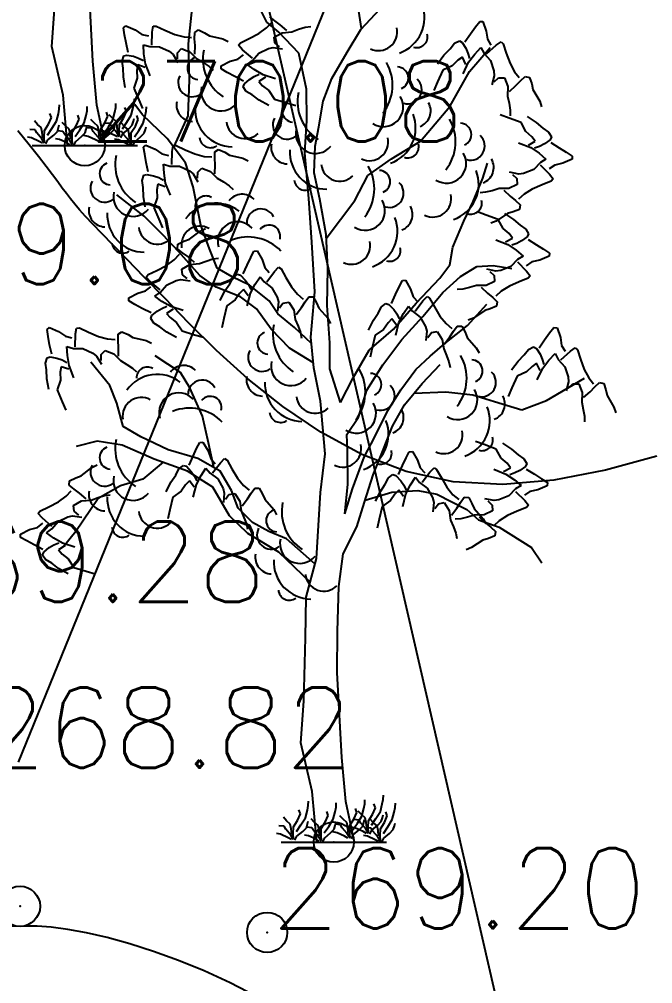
# Model space of a CAD drawing. Header units: millimetres. Extents: x 524954 to 526204, y 9523489 to 9524010.
# Drawn here: x 525205.85 to 525213.73, y 9523680.52 to 9523692.52 of the extents above; entities that cross this region are included whole.
import ezdxf
from ezdxf.enums import TextEntityAlignment as Align

# ---------------------------------------------------------------- set-up
doc = ezdxf.new("R2010")
doc.units = ezdxf.units.MM
doc.header["$PDMODE"] = 32
doc.header["$PDSIZE"] = 0.5
doc.linetypes.add('ACAD_ISO12W100', pattern=[21, 12, -3, 0, -3, 0, -3])
for name, color, linetype in [('Arbre', 34, 'ACAD_ISO12W100'), ('Cloture', 7, 'Continuous'), ('CN_01_00', 3, 'Continuous'), ('CN_10_00', 1, 'Continuous'), ('Route - Route de la corniche de Brazzaville - Textes - Arcs', 1, 'Continuous'), ('TopoAlt', 3, 'Continuous'), ('TOPOJIS', 7, 'Continuous')]:
    doc.layers.add(name, color=color, linetype=linetype)
doc.styles.add('Simplex 1.0', font='Simplex.shx', dxfattribs={"width": 0.99, "height": 1})
doc.linetypes.add('LIMITE1', pattern='A,6.35,-2.54,[133,ltypeshp.shx,S=2.54,R=0,X=-2.54,Y=0],-2.54,25.4', length=36.83)

# ---------------------------------------------------------------- blocks, each defined once
blk = doc.blocks.new('TCPOINT M')
at = {"color": 0}
blk.add_point((0, 0), dxfattribs=at)
at = {"layer": 'TopoAlt', "style": 'Simplex 1.0', "width": 0.99}
blk.add_attdef('ALT', (0.15, 0.15), '', height=1, dxfattribs=at)
blk = doc.blocks.new('v088')
at = {"linetype": 'Continuous'}
for p, q in [((0.345, 10.122), (0.269, 10.614)), ((-1.806, 9.931), (-1.749, 10.491)), ((-0.835, 10.2), (-0.991, 10.52)), ((0.336, 10.112), (0.634, 10.429)), ((-0.683, 10.078), (-0.835, 10.2)), ((0.168, 9.829), (0.336, 10.112)), ((-0.435, 9.816), (-0.683, 10.078)), ((-1.797, 9.483), (-1.806, 9.931)), ((1.69, 9.587), (1.945, 9.885)), ((-0.339, 9.37), (-0.435, 9.816)), ((-0.025, 9.501), (0.168, 9.829)), ((-1.812, 9.035), (-1.797, 9.483)), ((-0.131, 9.219), (-0.025, 9.501)), ((1.444, 9.153), (1.69, 9.587)), ((-0.337, 8.979), (-0.339, 9.37)), ((-2.378, 9.048), (-2.474, 9.177)), ((-0.186, 8.901), (-0.131, 9.219)), ((1.08, 8.722), (1.444, 9.153)), ((-2.074, 8.756), (-2.378, 9.048)), ((-1.992, 8.647), (-1.812, 9.035)), ((-0.36, 8.574), (-0.337, 8.979)), ((-0.231, 8.658), (-0.186, 8.901)), ((-1.843, 8.45), (-2.074, 8.756)), ((-0.243, 8.328), (-0.231, 8.658)), ((0.718, 8.503), (1.08, 8.722)), ((-0.311, 8.009), (-0.36, 8.574)), ((-1.75, 8.153), (-1.843, 8.45)), ((0.424, 8.292), (0.718, 8.503)), ((1.855, 8.26), (1.913, 8.447)), ((-0.174, 8), (-0.243, 8.328)), ((0.262, 7.984), (0.424, 8.292)), ((1.736, 7.971), (1.855, 8.26)), ((-2.358, 7.786), (-2.7, 8.052)), ((-1.653, 7.676), (-1.75, 8.153)), ((-0.274, 7.463), (-0.311, 8.009)), ((-0.096, 7.56), (-0.174, 8)), ((-0.093, 7.509), (0.262, 7.984)), ((1.617, 7.726), (1.736, 7.971)), ((-2.129, 7.554), (-2.358, 7.786)), ((1.481, 7.4), (1.617, 7.726)), ((-1.547, 7.38), (-1.653, 7.676)), ((-1.932, 7.347), (-2.129, 7.554)), ((-0.237, 6.848), (-0.274, 7.463)), ((-0.075, 7.131), (-0.096, 7.56)), ((-1.665, 7.048), (-1.932, 7.347)), ((-1.449, 7.14), (-1.547, 7.38)), ((1.442, 7.181), (1.481, 7.4)), ((-1.266, 7.031), (-1.449, 7.14)), ((-0.084, 6.677), (-0.075, 7.131)), ((1.321, 7.017), (1.442, 7.181)), ((1.575, 7.035), (1.778, 7.163)), ((1.778, 7.163), (1.983, 7.174)), ((1.983, 7.174), (2.214, 7.135)), ((-1.463, 6.903), (-1.665, 7.048)), ((-1.047, 6.93), (-1.266, 7.031)), ((1.023, 6.706), (1.321, 7.017)), ((1.356, 6.837), (1.575, 7.035)), ((-1.162, 6.785), (-1.463, 6.903)), ((-0.806, 6.736), (-1.047, 6.93)), ((-0.287, 6.281), (-0.237, 6.848)), ((-0.96, 6.634), (-1.162, 6.785)), ((-0.697, 6.571), (-0.806, 6.736)), ((1.107, 6.54), (1.356, 6.837)), ((-0.78, 6.382), (-0.96, 6.634)), ((-0.049, 6.211), (-0.084, 6.677)), ((0.743, 6.383), (1.023, 6.706)), ((1.663, 6.427), (1.906, 6.693)), ((-0.488, 6.401), (-0.697, 6.571)), ((0.846, 6.255), (1.107, 6.54)), ((-0.551, 6.145), (-0.78, 6.382)), ((-0.279, 6.204), (-0.488, 6.401)), ((0.438, 6.122), (0.743, 6.383)), ((1.381, 6.204), (1.663, 6.427)), ((-0.248, 5.902), (-0.287, 6.281)), ((0.61, 5.939), (0.846, 6.255)), ((-0.254, 5.961), (-0.551, 6.145)), ((-0.049, 5.888), (-0.049, 6.211)), ((0.24, 5.776), (0.438, 6.122)), ((1.198, 6.044), (1.381, 6.204)), ((-1.907, 5.843), (-2.222, 6.048)), ((1.021, 5.879), (1.198, 6.044)), ((-2.787, 5.681), (-3.023, 5.969)), ((-0.165, 5.487), (-0.248, 5.902)), ((0.085, 5.468), (-0.049, 5.888)), ((0.411, 5.624), (0.61, 5.939)), ((1.1, 5.706), (1.325, 5.941)), ((-1.791, 5.652), (-1.907, 5.843)), ((0.085, 5.468), (0.24, 5.776)), ((0.834, 5.626), (1.021, 5.879)), ((2.646, 5.496), (3.119, 5.774)), ((-2.701, 5.459), (-2.787, 5.681)), ((-1.635, 5.301), (-1.791, 5.652)), ((0.881, 5.441), (1.1, 5.706)), ((0.306, 5.286), (0.411, 5.624)), ((0.671, 5.368), (0.834, 5.626)), ((1.001, 5.586), (1.394, 5.601)), ((1.394, 5.601), (1.731, 5.564)), ((1.731, 5.564), (2, 5.483)), ((-2.621, 5.169), (-2.701, 5.459)), ((-0.107, 4.829), (-0.165, 5.487)), ((0.731, 5.176), (0.881, 5.441)), ((2, 5.483), (2.338, 5.378)), ((2.338, 5.378), (2.646, 5.496)), ((-1.559, 4.967), (-1.635, 5.301)), ((0.161, 5.071), (0.306, 5.286)), ((0.51, 5.041), (0.671, 5.368)), ((-2.4, 5.043), (-2.621, 5.169)), ((0.619, 4.888), (0.731, 5.176)), ((-2.061, 4.882), (-2.4, 5.043)), ((0.172, 4.872), (0.161, 5.071)), ((0.379, 4.79), (0.51, 5.041)), ((-2.946, 4.988), (-3.206, 4.92)), ((-2.634, 4.938), (-2.946, 4.988)), ((-2.233, 4.766), (-2.634, 4.938)), ((-1.492, 4.659), (-1.559, 4.967)), ((-1.692, 4.771), (-2.061, 4.882)), ((-0.166, 4.349), (-0.107, 4.829)), ((0.174, 4.45), (0.172, 4.872)), ((0.489, 4.568), (0.619, 4.888)), ((-2.123, 4.725), (-2.377, 4.514)), ((-1.819, 4.613), (-2.233, 4.766)), ((-1.415, 4.615), (-1.692, 4.771)), ((0.231, 4.395), (0.379, 4.79)), ((-1.504, 4.415), (-1.819, 4.613)), ((-1.273, 4.376), (-1.415, 4.615)), ((0.384, 4.23), (0.489, 4.568)), ((-2.377, 4.514), (-2.655, 4.434)), ((0.138, 4.082), (0.174, 4.45)), ((-2.655, 4.434), (-2.931, 4.273)), ((-1.298, 4.058), (-1.504, 4.415)), ((-1.188, 4.154), (-1.273, 4.376)), ((-0.217, 3.527), (-0.166, 4.349)), ((0.138, 4.082), (0.231, 4.395)), ((0.391, 4.253), (0.724, 4.355)), ((0.724, 4.355), (1.047, 4.375)), ((1.047, 4.375), (1.284, 4.33)), ((1.284, 4.33), (1.655, 4.138)), ((-2.931, 4.273), (-3.209, 3.863)), ((0.285, 3.923), (0.384, 4.23)), ((-1.01, 3.977), (-1.188, 4.154)), ((1.655, 4.138), (1.8, 4.011)), ((-1.069, 3.839), (-1.298, 4.058)), ((-0.808, 3.863), (-1.01, 3.977)), ((1.8, 4.011), (2.057, 3.917)), ((-3.209, 3.863), (-3.367, 3.667)), ((-0.589, 3.774), (-0.808, 3.863)), ((0.118, 3.584), (0.285, 3.923)), ((2.057, 3.917), (2.461, 3.664)), ((-0.685, 3.605), (-1.069, 3.839)), ((-0.234, 3.461), (-0.589, 3.774)), ((-0.294, 3.234), (-0.685, 3.605)), ((2.461, 3.664), (2.589, 3.474)), ((-0.344, 3.046), (-0.217, 3.527)), ((0.064, 3.179), (0.118, 3.584)), ((0.045, 2.625), (0.064, 3.179)), ((-0.352, 2.542), (-0.344, 3.046)), ((-0.373, 1.752), (-0.352, 2.542)), ((0.043, 2.109), (0.045, 2.625)), ((0.102, 1.053), (0.043, 2.109)), ((-0.412, 1.235), (-0.373, 1.752)), ((-0.268, 0.628), (-0.412, 1.235)), ((0.151, 0.506), (0.102, 1.053)), ((-0.213, 0), (-0.268, 0.628)), ((0.256, 0), (0.151, 0.506)), ((-0.654, 0), (0.654, 0))]:
    blk.add_line(p, q, dxfattribs=at)
at = {"color": 3, "linetype": 'Continuous'}
for p, q in [((-0.735, 10.218), (-0.796, 10.268)), ((-0.666, 10.169), (-0.735, 10.218)), ((1.762, 10.142), (1.816, 10.212)), ((1.816, 10.212), (1.854, 10.208)), ((1.854, 10.208), (1.896, 10.089)), ((-2.616, 10.132), (-2.587, 10.158)), ((-2.603, 10.046), (-2.616, 10.132)), ((-2.587, 10.158), (-2.471, 10.107)), ((-2.471, 10.107), (-2.388, 10.049)), ((-2.261, 10.077), (-2.249, 10.151)), ((-2.249, 10.151), (-2.211, 10.152)), ((-2.211, 10.152), (-2.101, 10.101)), ((-2.101, 10.101), (-1.977, 10.047)), ((-1.73, 10.074), (-1.685, 10.105)), ((-1.685, 10.105), (-1.608, 10.069)), ((-0.931, 10.06), (-0.836, 10.131)), ((-0.836, 10.131), (-0.771, 10.198)), ((-0.583, 10.098), (-0.666, 10.169)), ((-0.642, 10.071), (-0.523, 10.083)), ((-0.523, 10.083), (-0.438, 10.113)), ((-0.438, 10.113), (-0.356, 10.14)), ((-0.356, 10.14), (-0.287, 10.149)), ((1.7, 10.058), (1.762, 10.142)), ((1.896, 10.089), (1.912, 9.989)), ((-2.583, 9.943), (-2.603, 10.046)), ((-2.388, 10.049), (-2.306, 10.03)), ((-2.264, 9.917), (-2.261, 10.077)), ((-1.977, 10.047), (-1.862, 10.018)), ((-1.862, 10.018), (-1.769, 10.01)), ((-1.731, 9.995), (-1.73, 10.074)), ((-1.725, 9.911), (-1.731, 9.995)), ((-1.608, 10.069), (-1.547, 10.033)), ((-1.547, 10.033), (-1.382, 9.994)), ((-1.382, 9.994), (-1.316, 9.963)), ((-1.161, 9.945), (-1.051, 9.998)), ((-1.051, 9.998), (-0.931, 10.06)), ((-0.743, 10.015), (-0.642, 10.071)), ((-0.734, 9.943), (-0.743, 10.015)), ((1.5, 9.939), (1.562, 9.969)), ((1.562, 9.969), (1.596, 9.95)), ((1.631, 9.958), (1.7, 10.058)), ((1.912, 9.989), (1.954, 9.915)), ((-2.558, 9.824), (-2.583, 9.943)), ((-2.368, 9.919), (-2.288, 9.897)), ((-2.362, 9.808), (-2.368, 9.919)), ((-2.288, 9.897), (-2.168, 9.895)), ((-2.168, 9.895), (-2.047, 9.839)), ((-1.943, 9.82), (-1.893, 9.873)), ((-1.893, 9.873), (-1.786, 9.83)), ((-1.728, 9.802), (-1.725, 9.911)), ((-1.184, 9.915), (-1.161, 9.945)), ((-1.134, 9.859), (-1.184, 9.915)), ((-1.012, 9.755), (-1.134, 9.859)), ((-0.934, 9.816), (-0.814, 9.874)), ((-0.814, 9.874), (-0.753, 9.886)), ((-0.753, 9.886), (-0.639, 9.87)), ((-0.677, 9.896), (-0.734, 9.943)), ((1.369, 9.792), (1.446, 9.869)), ((1.446, 9.869), (1.5, 9.939)), ((1.596, 9.95), (1.643, 9.877)), ((1.643, 9.877), (1.669, 9.815)), ((1.754, 9.804), (1.831, 9.885)), ((1.831, 9.885), (1.869, 9.812)), ((1.9, 9.808), (2.019, 9.915)), ((2.019, 9.915), (2.081, 9.958)), ((2.081, 9.958), (2.108, 9.931)), ((2.108, 9.931), (2.146, 9.815)), ((-2.634, 9.715), (-2.614, 9.781)), ((-2.614, 9.781), (-2.576, 9.793)), ((-2.576, 9.793), (-2.492, 9.777)), ((-2.492, 9.777), (-2.428, 9.754)), ((-2.428, 9.754), (-2.368, 9.723)), ((-2.342, 9.683), (-2.362, 9.808)), ((-2.047, 9.839), (-2, 9.799)), ((-2, 9.799), (-1.94, 9.7)), ((-1.944, 9.746), (-1.943, 9.82)), ((-1.786, 9.83), (-1.702, 9.745)), ((-1.702, 9.745), (-1.624, 9.699)), ((-1.289, 9.715), (-1.192, 9.743)), ((-1.192, 9.743), (-1.125, 9.794)), ((-1.079, 9.676), (-1.011, 9.724)), ((-1.011, 9.724), (-0.934, 9.816)), ((1.289, 9.685), (1.369, 9.792)), ((1.542, 9.727), (1.473, 9.658)), ((1.6, 9.765), (1.542, 9.727)), ((1.643, 9.677), (1.6, 9.765)), ((1.669, 9.815), (1.689, 9.75)), ((1.677, 9.704), (1.754, 9.804)), ((1.869, 9.812), (1.95, 9.723)), ((1.95, 9.723), (1.993, 9.596)), ((2.146, 9.815), (2.193, 9.689)), ((-2.621, 9.629), (-2.634, 9.715)), ((-2.617, 9.52), (-2.621, 9.629)), ((-2.439, 9.669), (-2.451, 9.601)), ((-2.451, 9.601), (-2.448, 9.503)), ((-2.346, 9.639), (-2.439, 9.669)), ((-2.283, 9.532), (-2.342, 9.683)), ((-1.624, 9.699), (-1.552, 9.652)), ((-1.552, 9.652), (-1.502, 9.604)), ((-1.402, 9.657), (-1.289, 9.715)), ((-1.401, 9.619), (-1.402, 9.657)), ((-1.325, 9.574), (-1.401, 9.619)), ((-0.989, 9.611), (-1.079, 9.676)), ((-0.88, 9.547), (-0.989, 9.611)), ((1.358, 9.604), (1.292, 9.458)), ((1.473, 9.658), (1.358, 9.604)), ((1.608, 9.558), (1.677, 9.704)), ((2.193, 9.689), (2.25, 9.585)), ((-2.595, 9.387), (-2.617, 9.52)), ((-2.448, 9.503), (-2.488, 9.382)), ((-1.233, 9.524), (-1.325, 9.574)), ((-1.125, 9.469), (-1.233, 9.524)), ((-1.113, 9.435), (-1.047, 9.49)), ((-1.047, 9.49), (-0.989, 9.525)), ((-0.989, 9.525), (-0.927, 9.553)), ((-0.848, 9.516), (-0.931, 9.463)), ((-0.726, 9.498), (-0.88, 9.547)), ((1.996, 9.535), (1.966, 9.423)), ((1.993, 9.596), (1.996, 9.535)), ((1.996, 9.458), (2.05, 9.508)), ((2.05, 9.508), (2.123, 9.508)), ((2.123, 9.508), (2.166, 9.4)), ((2.25, 9.585), (2.308, 9.512)), ((2.323, 9.473), (2.381, 9.527)), ((2.381, 9.527), (2.435, 9.515)), ((2.435, 9.515), (2.462, 9.435)), ((-2.488, 9.382), (-2.427, 9.234)), ((-1.128, 9.398), (-1.113, 9.435)), ((-1.089, 9.341), (-1.128, 9.398)), ((-0.931, 9.463), (-0.885, 9.411)), ((-0.885, 9.411), (-0.807, 9.351)), ((1.292, 9.458), (1.246, 9.35)), ((2.166, 9.4), (2.162, 9.281)), ((2.185, 9.338), (2.266, 9.412)), ((2.266, 9.412), (2.323, 9.473)), ((2.462, 9.435), (2.477, 9.365)), ((2.477, 9.365), (2.562, 9.219)), ((-1.014, 9.297), (-1.089, 9.341)), ((-0.927, 9.231), (-1.014, 9.297)), ((-0.807, 9.351), (-0.739, 9.244)), ((-0.739, 9.244), (-0.586, 9.198)), ((2.162, 9.281), (2.181, 9.192)), ((-2.427, 9.234), (-2.38, 9.127)), ((-0.81, 9.165), (-0.927, 9.231)), ((-0.586, 9.198), (-0.473, 9.166)), ((2.181, 9.192), (2.196, 9.108)), ((2.562, 9.219), (2.585, 9.15)), ((2.18, 9.009), (2.07, 9.048)), ((2.33, 8.953), (2.18, 9.009)), ((2.196, 9.108), (2.196, 9.038)), ((2.406, 9.027), (2.519, 8.953)), ((2.391, 8.841), (2.33, 8.953)), ((2.519, 8.953), (2.601, 8.881)), ((2.601, 8.881), (2.673, 8.832)), ((2.465, 8.776), (2.391, 8.841)), ((2.507, 8.721), (2.465, 8.776)), ((2.673, 8.832), (2.708, 8.773)), ((2.708, 8.773), (2.691, 8.737)), ((-2.366, 8.647), (-2.337, 8.672)), ((-2.353, 8.56), (-2.366, 8.647)), ((-2.337, 8.672), (-2.221, 8.621)), ((-2.011, 8.592), (-1.999, 8.665)), ((-1.999, 8.665), (-1.961, 8.666)), ((-1.961, 8.666), (-1.851, 8.615)), ((2.3, 8.701), (2.45, 8.641)), ((2.421, 8.673), (2.507, 8.721)), ((2.45, 8.641), (2.555, 8.57)), ((2.561, 8.655), (2.497, 8.632)), ((2.621, 8.686), (2.561, 8.655)), ((2.691, 8.737), (2.621, 8.686)), ((2.701, 8.703), (2.805, 8.64)), ((-2.333, 8.457), (-2.353, 8.56)), ((-2.221, 8.621), (-2.138, 8.563)), ((-2.138, 8.563), (-2.056, 8.544)), ((-2.014, 8.431), (-2.011, 8.592)), ((-1.851, 8.615), (-1.727, 8.562)), ((-1.727, 8.562), (-1.612, 8.532)), ((-1.612, 8.532), (-1.519, 8.524)), ((-1.481, 8.509), (-1.48, 8.588)), ((-1.48, 8.588), (-1.435, 8.619)), ((-1.435, 8.619), (-1.357, 8.583)), ((-1.357, 8.583), (-1.297, 8.547)), ((-1.297, 8.547), (-1.132, 8.508)), ((2.555, 8.57), (2.64, 8.498)), ((2.805, 8.64), (2.893, 8.584)), ((2.893, 8.584), (2.966, 8.534)), ((2.966, 8.534), (2.964, 8.496)), ((-2.308, 8.338), (-2.333, 8.457)), ((-2.118, 8.433), (-2.038, 8.411)), ((-2.112, 8.322), (-2.118, 8.433)), ((-2.038, 8.411), (-1.918, 8.409)), ((-1.918, 8.409), (-1.797, 8.353)), ((-1.475, 8.425), (-1.481, 8.509)), ((-1.478, 8.316), (-1.475, 8.425)), ((-1.132, 8.508), (-1.066, 8.477)), ((2.57, 8.455), (2.487, 8.369)), ((2.568, 8.425), (2.683, 8.312)), ((2.64, 8.498), (2.57, 8.455)), ((2.749, 8.424), (2.679, 8.378)), ((2.848, 8.446), (2.749, 8.424)), ((2.964, 8.496), (2.848, 8.446)), ((-2.384, 8.23), (-2.364, 8.296)), ((-2.364, 8.296), (-2.326, 8.308)), ((-2.326, 8.308), (-2.242, 8.291)), ((-2.242, 8.291), (-2.178, 8.268)), ((-2.092, 8.197), (-2.112, 8.322)), ((-1.797, 8.353), (-1.75, 8.313)), ((-1.75, 8.313), (-1.69, 8.215)), ((-1.694, 8.261), (-1.693, 8.334)), ((-1.693, 8.334), (-1.643, 8.387)), ((-1.643, 8.387), (-1.536, 8.344)), ((-1.536, 8.344), (-1.452, 8.259)), ((2.301, 8.311), (2.188, 8.335)), ((2.225, 8.306), (2.278, 8.256)), ((2.362, 8.319), (2.301, 8.311)), ((2.487, 8.369), (2.362, 8.319)), ((2.683, 8.312), (2.729, 8.254)), ((-2.371, 8.143), (-2.384, 8.23)), ((-2.189, 8.184), (-2.201, 8.115)), ((-2.096, 8.154), (-2.189, 8.184)), ((-2.178, 8.268), (-2.118, 8.237)), ((-2.033, 8.047), (-2.092, 8.197)), ((-1.452, 8.259), (-1.374, 8.213)), ((-1.374, 8.213), (-1.302, 8.166)), ((-1.302, 8.166), (-1.252, 8.118)), ((2.282, 8.183), (2.178, 8.134)), ((2.278, 8.256), (2.282, 8.183)), ((2.591, 8.179), (2.467, 8.125)), ((2.704, 8.225), (2.591, 8.179)), ((2.729, 8.254), (2.704, 8.225)), ((-2.367, 8.034), (-2.371, 8.143)), ((-2.201, 8.115), (-2.198, 8.017)), ((1.888, 8.085), (1.819, 8.08)), ((1.971, 8.105), (1.888, 8.085)), ((2.058, 8.13), (1.971, 8.105)), ((2.178, 8.134), (2.058, 8.13)), ((2.117, 8.111), (2.195, 8.035)), ((2.367, 8.061), (2.298, 7.999)), ((2.467, 8.125), (2.367, 8.061)), ((-2.345, 7.902), (-2.367, 8.034)), ((-2.198, 8.017), (-2.238, 7.897)), ((2.195, 8.035), (2.261, 7.981)), ((2.261, 7.981), (2.318, 7.927)), ((2.318, 7.927), (2.31, 7.872)), ((-2.238, 7.897), (-2.177, 7.749)), ((1.896, 7.802), (1.786, 7.841)), ((2.046, 7.746), (1.896, 7.802)), ((2.163, 7.821), (2.022, 7.727)), ((2.123, 7.82), (2.235, 7.746)), ((2.231, 7.841), (2.163, 7.821)), ((2.31, 7.872), (2.231, 7.841)), ((-2.177, 7.749), (-2.13, 7.641)), ((2.022, 7.727), (1.955, 7.7)), ((2.107, 7.634), (2.046, 7.746)), ((2.235, 7.746), (2.317, 7.675)), ((-1.797, 7.5), (-1.663, 7.603)), ((-1.663, 7.603), (-1.598, 7.634)), ((2.181, 7.57), (2.107, 7.634)), ((2.223, 7.514), (2.181, 7.57)), ((2.317, 7.675), (2.389, 7.625)), ((2.389, 7.625), (2.424, 7.566)), ((2.424, 7.566), (2.407, 7.53)), ((-1.94, 7.438), (-1.864, 7.475)), ((-1.864, 7.475), (-1.797, 7.5)), ((2.016, 7.494), (2.166, 7.434)), ((2.137, 7.467), (2.223, 7.514)), ((2.277, 7.448), (2.213, 7.425)), ((2.337, 7.479), (2.277, 7.448)), ((2.407, 7.53), (2.337, 7.479)), ((2.417, 7.496), (2.521, 7.433)), ((-1.945, 7.383), (-1.94, 7.438)), ((-1.884, 7.333), (-1.945, 7.383)), ((-1.815, 7.284), (-1.884, 7.333)), ((-1.034, 7.275), (-0.994, 7.353)), ((-0.994, 7.353), (-0.955, 7.356)), ((-0.955, 7.356), (-0.891, 7.247)), ((2.166, 7.434), (2.271, 7.363)), ((2.271, 7.363), (2.357, 7.292)), ((2.521, 7.433), (2.609, 7.377)), ((2.609, 7.377), (2.682, 7.328)), ((2.682, 7.328), (2.68, 7.289)), ((-2.081, 7.175), (-1.985, 7.246)), ((-1.985, 7.246), (-1.92, 7.313)), ((-1.732, 7.213), (-1.815, 7.284)), ((-1.672, 7.198), (-1.587, 7.228)), ((-1.587, 7.228), (-1.505, 7.255)), ((-1.505, 7.255), (-1.436, 7.264)), ((-1.078, 7.18), (-1.034, 7.275)), ((-0.891, 7.247), (-0.858, 7.151)), ((2.286, 7.249), (2.203, 7.162)), ((2.284, 7.218), (2.399, 7.105)), ((2.357, 7.292), (2.286, 7.249)), ((2.465, 7.218), (2.395, 7.171)), ((2.564, 7.239), (2.465, 7.218)), ((2.68, 7.289), (2.564, 7.239)), ((-2.31, 7.06), (-2.2, 7.113)), ((-2.2, 7.113), (-2.081, 7.175)), ((-1.892, 7.13), (-1.791, 7.186)), ((-1.883, 7.058), (-1.892, 7.13)), ((-1.791, 7.186), (-1.672, 7.198)), ((-1.128, 7.069), (-1.078, 7.18)), ((-0.858, 7.151), (-0.802, 7.088)), ((-0.835, 6.972), (-0.738, 7.1)), ((-0.738, 7.1), (-0.686, 7.153)), ((-0.686, 7.153), (-0.654, 7.131)), ((-0.654, 7.131), (-0.595, 7.025)), ((2.018, 7.104), (1.904, 7.128)), ((1.941, 7.1), (1.994, 7.049)), ((2.079, 7.112), (2.018, 7.104)), ((2.203, 7.162), (2.079, 7.112)), ((2.399, 7.105), (2.445, 7.047)), ((-2.333, 7.03), (-2.31, 7.06)), ((-2.283, 6.974), (-2.333, 7.03)), ((-2.161, 6.87), (-2.283, 6.974)), ((-2.083, 6.931), (-1.963, 6.989)), ((-1.963, 6.989), (-1.902, 7.001)), ((-1.902, 7.001), (-1.788, 6.985)), ((-1.826, 7.011), (-1.883, 7.058)), ((-1.293, 6.947), (-1.253, 7.025)), ((-1.253, 7.025), (-1.198, 7.067)), ((-1.198, 7.067), (-1.16, 7.055)), ((-1.16, 7.055), (-1.101, 6.992)), ((-1.101, 6.992), (-1.063, 6.936)), ((-0.978, 6.941), (-0.918, 7.034)), ((-0.918, 7.034), (-0.866, 6.97)), ((-0.866, 6.97), (-0.77, 6.898)), ((-0.595, 7.025), (-0.526, 6.909)), ((0.813, 6.909), (0.853, 6.987)), ((0.853, 6.987), (0.891, 6.991)), ((0.891, 6.991), (0.955, 6.881)), ((1.999, 6.976), (1.894, 6.927)), ((1.994, 7.049), (1.999, 6.976)), ((2.307, 6.972), (2.184, 6.918)), ((2.42, 7.018), (2.307, 6.972)), ((2.445, 7.047), (2.42, 7.018)), ((-2.439, 6.83), (-2.342, 6.858)), ((-2.342, 6.858), (-2.275, 6.909)), ((-2.161, 6.839), (-2.083, 6.931)), ((-1.413, 6.737), (-1.354, 6.857)), ((-1.354, 6.857), (-1.293, 6.947)), ((-1.122, 6.874), (-1.172, 6.826)), ((-1.064, 6.795), (-1.122, 6.874)), ((-1.063, 6.936), (-1.032, 6.875)), ((-1.035, 6.828), (-0.978, 6.941)), ((-0.77, 6.898), (-0.705, 6.781)), ((-0.526, 6.909), (-0.45, 6.818)), ((0.768, 6.815), (0.813, 6.909)), ((0.955, 6.881), (0.989, 6.786)), ((1.604, 6.878), (1.535, 6.874)), ((1.688, 6.899), (1.604, 6.878)), ((1.775, 6.923), (1.688, 6.899)), ((1.894, 6.927), (1.775, 6.923)), ((1.834, 6.904), (1.912, 6.828)), ((2.084, 6.854), (2.014, 6.792)), ((2.184, 6.918), (2.084, 6.854)), ((-2.551, 6.772), (-2.439, 6.83)), ((-2.55, 6.734), (-2.551, 6.772)), ((-2.475, 6.689), (-2.55, 6.734)), ((-2.228, 6.791), (-2.161, 6.839)), ((-2.138, 6.726), (-2.228, 6.791)), ((-2.029, 6.662), (-2.138, 6.726)), ((-1.227, 6.745), (-1.33, 6.67)), ((-1.172, 6.826), (-1.227, 6.745)), ((-1.076, 6.671), (-1.035, 6.828)), ((-0.705, 6.781), (-0.69, 6.721)), ((-0.69, 6.721), (-0.699, 6.606)), ((-0.45, 6.818), (-0.379, 6.757)), ((-0.402, 6.651), (-0.357, 6.722)), ((-0.357, 6.722), (-0.31, 6.785)), ((-0.31, 6.785), (-0.255, 6.784)), ((-0.255, 6.784), (-0.214, 6.71)), ((0.719, 6.703), (0.768, 6.815)), ((0.989, 6.786), (1.044, 6.722)), ((1.011, 6.606), (1.108, 6.734)), ((1.108, 6.734), (1.161, 6.787)), ((1.161, 6.787), (1.192, 6.766)), ((1.192, 6.766), (1.252, 6.66)), ((1.912, 6.828), (1.977, 6.774)), ((1.977, 6.774), (2.034, 6.72)), ((-2.383, 6.639), (-2.475, 6.689)), ((-2.274, 6.584), (-2.383, 6.639)), ((-2.262, 6.55), (-2.196, 6.606)), ((-2.196, 6.606), (-2.138, 6.64)), ((-2.138, 6.64), (-2.076, 6.668)), ((-1.998, 6.632), (-2.08, 6.578)), ((-1.875, 6.613), (-2.029, 6.662)), ((-1.33, 6.67), (-1.367, 6.514)), ((-0.675, 6.646), (-0.632, 6.705)), ((-0.632, 6.705), (-0.56, 6.719)), ((-0.56, 6.719), (-0.498, 6.621)), ((-0.498, 6.621), (-0.48, 6.503)), ((-0.468, 6.564), (-0.402, 6.651)), ((-0.214, 6.71), (-0.186, 6.645)), ((-0.186, 6.645), (-0.075, 6.517)), ((0.554, 6.582), (0.594, 6.66)), ((0.594, 6.66), (0.649, 6.702)), ((0.649, 6.702), (0.686, 6.689)), ((0.686, 6.689), (0.745, 6.626)), ((0.745, 6.626), (0.783, 6.571)), ((0.868, 6.575), (0.929, 6.669)), ((0.929, 6.669), (0.98, 6.604)), ((0.98, 6.604), (1.076, 6.532)), ((1.252, 6.66), (1.321, 6.544)), ((1.879, 6.614), (1.738, 6.52)), ((1.947, 6.634), (1.879, 6.614)), ((2.026, 6.666), (1.947, 6.634)), ((2.034, 6.72), (2.026, 6.666)), ((-2.277, 6.513), (-2.262, 6.55)), ((-2.238, 6.456), (-2.277, 6.513)), ((-2.08, 6.578), (-2.034, 6.526)), ((-2.034, 6.526), (-1.957, 6.466)), ((-1.367, 6.514), (-1.392, 6.4)), ((-0.48, 6.503), (-0.444, 6.419)), ((-0.075, 6.517), (-0.04, 6.453)), ((0.433, 6.371), (0.493, 6.492)), ((0.493, 6.492), (0.554, 6.582)), ((0.724, 6.509), (0.675, 6.46)), ((0.782, 6.43), (0.724, 6.509)), ((0.783, 6.571), (0.814, 6.51)), ((0.811, 6.463), (0.868, 6.575)), ((1.076, 6.532), (1.141, 6.416)), ((1.321, 6.544), (1.397, 6.452)), ((1.738, 6.52), (1.671, 6.493)), ((-3.568, 6.377), (-3.539, 6.402)), ((-3.555, 6.29), (-3.568, 6.377)), ((-3.539, 6.402), (-3.423, 6.351)), ((-3.213, 6.322), (-3.201, 6.396)), ((-3.201, 6.396), (-3.163, 6.397)), ((-3.163, 6.397), (-3.053, 6.346)), ((-2.163, 6.412), (-2.238, 6.456)), ((-2.076, 6.346), (-2.163, 6.412)), ((-1.957, 6.466), (-1.888, 6.359)), ((-0.444, 6.419), (-0.414, 6.339)), ((0.62, 6.379), (0.516, 6.305)), ((0.675, 6.46), (0.62, 6.379)), ((0.771, 6.306), (0.811, 6.463)), ((1.141, 6.416), (1.157, 6.356)), ((1.397, 6.452), (1.467, 6.391)), ((1.489, 6.356), (1.536, 6.42)), ((1.536, 6.42), (1.591, 6.419)), ((1.591, 6.419), (1.633, 6.344)), ((2.685, 6.334), (2.739, 6.404)), ((2.739, 6.404), (2.777, 6.4)), ((2.777, 6.4), (2.82, 6.28)), ((-3.535, 6.188), (-3.555, 6.29)), ((-3.423, 6.351), (-3.34, 6.294)), ((-3.34, 6.294), (-3.258, 6.275)), ((-3.216, 6.161), (-3.213, 6.322)), ((-3.053, 6.346), (-2.929, 6.292)), ((-2.929, 6.292), (-2.814, 6.263)), ((-2.814, 6.263), (-2.721, 6.255)), ((-2.683, 6.24), (-2.682, 6.318)), ((-2.682, 6.318), (-2.637, 6.35)), ((-2.637, 6.35), (-2.56, 6.314)), ((-2.56, 6.314), (-2.499, 6.278)), ((-2.499, 6.278), (-2.334, 6.239)), ((-1.959, 6.28), (-2.076, 6.346)), ((-1.888, 6.359), (-1.735, 6.313)), ((-1.735, 6.313), (-1.622, 6.281)), ((-0.414, 6.339), (-0.401, 6.271)), ((0.516, 6.305), (0.479, 6.149)), ((1.157, 6.356), (1.147, 6.241)), ((1.171, 6.28), (1.215, 6.339)), ((1.215, 6.339), (1.286, 6.353)), ((1.286, 6.353), (1.348, 6.255)), ((1.348, 6.255), (1.367, 6.137)), ((1.378, 6.198), (1.444, 6.285)), ((1.444, 6.285), (1.489, 6.356)), ((1.633, 6.344), (1.661, 6.279)), ((1.661, 6.279), (1.771, 6.151)), ((2.554, 6.15), (2.623, 6.25)), ((2.623, 6.25), (2.685, 6.334)), ((2.82, 6.28), (2.835, 6.18)), ((-3.51, 6.069), (-3.535, 6.188)), ((-3.32, 6.164), (-3.24, 6.142)), ((-3.314, 6.053), (-3.32, 6.164)), ((-3.24, 6.142), (-3.121, 6.14)), ((-3.121, 6.14), (-2.999, 6.083)), ((-2.677, 6.155), (-2.683, 6.24)), ((-2.68, 6.046), (-2.677, 6.155)), ((-2.334, 6.239), (-2.268, 6.208)), ((0.479, 6.149), (0.454, 6.035)), ((1.367, 6.137), (1.402, 6.054)), ((1.771, 6.151), (1.807, 6.088)), ((2.37, 6.061), (2.423, 6.13)), ((2.423, 6.13), (2.485, 6.161)), ((2.485, 6.161), (2.52, 6.142)), ((2.52, 6.142), (2.566, 6.069)), ((2.835, 6.18), (2.877, 6.107)), ((2.943, 6.107), (3.004, 6.15)), ((3.004, 6.15), (3.031, 6.123)), ((3.031, 6.123), (3.07, 6.007)), ((-3.586, 5.96), (-3.566, 6.026)), ((-3.566, 6.026), (-3.528, 6.038)), ((-3.528, 6.038), (-3.444, 6.022)), ((-3.444, 6.022), (-3.38, 5.999)), ((-3.294, 5.928), (-3.314, 6.053)), ((-2.999, 6.083), (-2.952, 6.044)), ((-2.952, 6.044), (-2.892, 5.945)), ((-2.896, 5.991), (-2.895, 6.065)), ((-2.895, 6.065), (-2.845, 6.118)), ((-2.845, 6.118), (-2.738, 6.075)), ((-2.738, 6.075), (-2.654, 5.99)), ((1.402, 6.054), (1.433, 5.974)), ((2.293, 5.984), (2.37, 6.061)), ((2.566, 6.069), (2.593, 6.007)), ((2.593, 6.007), (2.612, 5.942)), ((2.677, 5.996), (2.754, 6.077)), ((2.754, 6.077), (2.793, 6.004)), ((2.793, 6.004), (2.873, 5.915)), ((2.823, 6), (2.943, 6.107)), ((3.07, 6.007), (3.116, 5.88)), ((-3.573, 5.874), (-3.586, 5.96)), ((-3.392, 5.914), (-3.403, 5.846)), ((-3.298, 5.884), (-3.392, 5.914)), ((-3.38, 5.999), (-3.32, 5.968)), ((-3.235, 5.777), (-3.294, 5.928)), ((-2.654, 5.99), (-2.576, 5.943)), ((-2.576, 5.943), (-2.504, 5.896)), ((-2.504, 5.896), (-2.454, 5.849)), ((1.433, 5.974), (1.446, 5.906)), ((2.212, 5.877), (2.293, 5.984)), ((2.466, 5.919), (2.396, 5.85)), ((2.523, 5.957), (2.466, 5.919)), ((2.566, 5.869), (2.523, 5.957)), ((2.531, 5.75), (2.6, 5.896)), ((2.6, 5.896), (2.677, 5.996)), ((2.873, 5.915), (2.916, 5.788)), ((3.116, 5.88), (3.173, 5.777)), ((-3.57, 5.765), (-3.573, 5.874)), ((-3.547, 5.632), (-3.57, 5.765)), ((-3.403, 5.846), (-3.4, 5.748)), ((2.281, 5.796), (2.216, 5.65)), ((2.396, 5.85), (2.281, 5.796)), ((2.916, 5.788), (2.92, 5.727)), ((3.173, 5.777), (3.231, 5.703)), ((-3.4, 5.748), (-3.44, 5.627)), ((2.216, 5.65), (2.169, 5.542)), ((2.92, 5.727), (2.889, 5.615)), ((2.92, 5.65), (2.973, 5.7)), ((2.973, 5.7), (3.047, 5.7)), ((3.047, 5.7), (3.089, 5.592)), ((3.189, 5.603), (3.247, 5.665)), ((3.247, 5.665), (3.304, 5.719)), ((3.304, 5.719), (3.358, 5.707)), ((3.358, 5.707), (3.385, 5.627)), ((-3.44, 5.627), (-3.379, 5.479)), ((3.089, 5.592), (3.085, 5.473)), ((3.108, 5.53), (3.189, 5.603)), ((3.385, 5.627), (3.4, 5.557)), ((3.4, 5.557), (3.485, 5.411)), ((-3.379, 5.479), (-3.332, 5.372)), ((3.085, 5.473), (3.104, 5.384)), ((3.485, 5.411), (3.508, 5.342)), ((3.104, 5.384), (3.12, 5.3)), ((3.12, 5.3), (3.12, 5.23)), ((-1.707, 4.895), (-1.667, 4.973)), ((-1.667, 4.973), (-1.628, 4.976)), ((-1.628, 4.976), (-1.564, 4.867)), ((1.872, 4.946), (1.762, 4.985)), ((2.022, 4.89), (1.872, 4.946)), ((2.099, 4.964), (2.211, 4.89)), ((-1.751, 4.8), (-1.707, 4.895)), ((-1.564, 4.867), (-1.531, 4.771)), ((0.899, 4.779), (0.939, 4.857)), ((0.939, 4.857), (0.978, 4.861)), ((0.978, 4.861), (1.042, 4.751)), ((2.083, 4.778), (2.022, 4.89)), ((2.211, 4.89), (2.293, 4.818)), ((2.293, 4.818), (2.365, 4.769)), ((-3.01, 4.66), (-2.944, 4.692)), ((-1.926, 4.645), (-1.871, 4.687)), ((-1.871, 4.687), (-1.833, 4.675)), ((-1.801, 4.689), (-1.751, 4.8)), ((-1.531, 4.771), (-1.475, 4.707)), ((-1.508, 4.592), (-1.411, 4.72)), ((-1.411, 4.72), (-1.359, 4.773)), ((-1.359, 4.773), (-1.327, 4.751)), ((-1.327, 4.751), (-1.268, 4.645)), ((0.805, 4.573), (0.855, 4.685)), ((0.855, 4.685), (0.899, 4.779)), ((1.042, 4.751), (1.075, 4.656)), ((2.157, 4.714), (2.083, 4.778)), ((2.199, 4.658), (2.157, 4.714)), ((2.365, 4.769), (2.4, 4.71)), ((2.4, 4.71), (2.383, 4.674)), ((-3.143, 4.557), (-3.01, 4.66)), ((-2.027, 4.477), (-1.966, 4.567)), ((-1.966, 4.567), (-1.926, 4.645)), ((-1.833, 4.675), (-1.774, 4.612)), ((-1.774, 4.612), (-1.736, 4.556)), ((-1.708, 4.448), (-1.651, 4.561)), ((-1.651, 4.561), (-1.591, 4.654)), ((-1.591, 4.654), (-1.539, 4.59)), ((-1.539, 4.59), (-1.443, 4.518)), ((-1.268, 4.645), (-1.199, 4.529)), ((0.68, 4.53), (0.735, 4.572)), ((0.735, 4.572), (0.773, 4.559)), ((1.075, 4.656), (1.131, 4.592)), ((1.098, 4.476), (1.195, 4.604)), ((1.195, 4.604), (1.247, 4.657)), ((1.247, 4.657), (1.279, 4.636)), ((1.279, 4.636), (1.338, 4.53)), ((1.992, 4.638), (2.142, 4.578)), ((2.113, 4.611), (2.199, 4.658)), ((2.142, 4.578), (2.247, 4.507)), ((2.253, 4.592), (2.189, 4.569)), ((2.313, 4.623), (2.253, 4.592)), ((2.383, 4.674), (2.313, 4.623)), ((2.393, 4.64), (2.497, 4.577)), ((2.497, 4.577), (2.585, 4.521)), ((-3.291, 4.441), (-3.287, 4.496)), ((-3.23, 4.39), (-3.291, 4.441)), ((-3.287, 4.496), (-3.21, 4.533)), ((-3.21, 4.533), (-3.143, 4.557)), ((-2.086, 4.357), (-2.027, 4.477)), ((-1.845, 4.445), (-1.9, 4.365)), ((-1.795, 4.494), (-1.845, 4.445)), ((-1.737, 4.415), (-1.795, 4.494)), ((-1.749, 4.291), (-1.708, 4.448)), ((-1.736, 4.556), (-1.705, 4.495)), ((-1.443, 4.518), (-1.378, 4.401)), ((-1.199, 4.529), (-1.123, 4.438)), ((0.579, 4.362), (0.64, 4.452)), ((0.64, 4.452), (0.68, 4.53)), ((0.773, 4.559), (0.832, 4.496)), ((0.832, 4.496), (0.87, 4.441)), ((0.87, 4.441), (0.901, 4.38)), ((0.898, 4.333), (0.955, 4.445)), ((0.955, 4.445), (1.015, 4.539)), ((1.015, 4.539), (1.067, 4.474)), ((1.067, 4.474), (1.163, 4.402)), ((1.338, 4.53), (1.407, 4.414)), ((2.247, 4.507), (2.332, 4.436)), ((2.585, 4.521), (2.658, 4.472)), ((2.658, 4.472), (2.656, 4.433)), ((-3.331, 4.304), (-3.266, 4.37)), ((-3.162, 4.341), (-3.23, 4.39)), ((-3.079, 4.271), (-3.162, 4.341)), ((-2.851, 4.312), (-2.783, 4.321)), ((-1.9, 4.365), (-2.003, 4.29)), ((-1.378, 4.401), (-1.363, 4.341)), ((-1.363, 4.341), (-1.372, 4.226)), ((-1.349, 4.266), (-1.305, 4.325)), ((-1.305, 4.325), (-1.233, 4.338)), ((-1.233, 4.338), (-1.171, 4.241)), ((-1.123, 4.438), (-1.052, 4.377)), ((-1.075, 4.271), (-1.03, 4.342)), ((-1.03, 4.342), (-0.984, 4.405)), ((-0.984, 4.405), (-0.928, 4.404)), ((-0.928, 4.404), (-0.887, 4.33)), ((-0.887, 4.33), (-0.859, 4.265)), ((0.52, 4.241), (0.579, 4.362)), ((0.761, 4.33), (0.706, 4.249)), ((0.811, 4.379), (0.761, 4.33)), ((0.869, 4.3), (0.811, 4.379)), ((0.857, 4.176), (0.898, 4.333)), ((1.163, 4.402), (1.228, 4.286)), ((1.407, 4.414), (1.483, 4.322)), ((1.483, 4.322), (1.554, 4.261)), ((2.262, 4.393), (2.179, 4.306)), ((2.26, 4.362), (2.375, 4.249)), ((2.332, 4.436), (2.262, 4.393)), ((2.441, 4.361), (2.371, 4.315)), ((2.54, 4.383), (2.441, 4.361)), ((2.656, 4.433), (2.54, 4.383)), ((-3.547, 4.171), (-3.427, 4.233)), ((-3.427, 4.233), (-3.331, 4.304)), ((-3.239, 4.188), (-3.137, 4.244)), ((-3.137, 4.244), (-3.019, 4.255)), ((-3.019, 4.255), (-2.933, 4.286)), ((-2.933, 4.286), (-2.851, 4.312)), ((-2.003, 4.29), (-2.04, 4.134)), ((-1.171, 4.241), (-1.153, 4.123)), ((-1.141, 4.184), (-1.075, 4.271)), ((-0.859, 4.265), (-0.748, 4.137)), ((0.706, 4.249), (0.603, 4.175)), ((1.228, 4.286), (1.243, 4.226)), ((1.243, 4.226), (1.234, 4.11)), ((1.258, 4.15), (1.301, 4.209)), ((1.301, 4.209), (1.373, 4.223)), ((1.373, 4.223), (1.435, 4.125)), ((1.531, 4.155), (1.576, 4.226)), ((1.576, 4.226), (1.623, 4.29)), ((1.623, 4.29), (1.678, 4.289)), ((1.678, 4.289), (1.719, 4.214)), ((1.719, 4.214), (1.747, 4.149)), ((1.994, 4.248), (1.88, 4.272)), ((1.917, 4.244), (1.97, 4.193)), ((2.055, 4.256), (1.994, 4.248)), ((2.179, 4.306), (2.055, 4.256)), ((2.375, 4.249), (2.421, 4.191)), ((-3.679, 4.087), (-3.656, 4.117)), ((-3.629, 4.032), (-3.679, 4.087)), ((-3.656, 4.117), (-3.547, 4.171)), ((-3.229, 4.115), (-3.239, 4.188)), ((-3.172, 4.068), (-3.229, 4.115)), ((-2.04, 4.134), (-2.065, 4.02)), ((-1.153, 4.123), (-1.118, 4.039)), ((-0.748, 4.137), (-0.713, 4.073)), ((0.603, 4.175), (0.566, 4.019)), ((1.435, 4.125), (1.453, 4.007)), ((1.465, 4.068), (1.531, 4.155)), ((1.747, 4.149), (1.858, 4.021)), ((1.975, 4.12), (1.87, 4.071)), ((1.97, 4.193), (1.975, 4.12)), ((2.283, 4.116), (2.16, 4.062)), ((2.396, 4.162), (2.283, 4.116)), ((2.421, 4.191), (2.396, 4.162)), ((-3.688, 3.915), (-3.621, 3.967)), ((-3.507, 3.927), (-3.629, 4.032)), ((-3.507, 3.896), (-3.43, 3.988)), ((-3.43, 3.988), (-3.309, 4.046)), ((-3.309, 4.046), (-3.249, 4.058)), ((-3.249, 4.058), (-3.134, 4.042)), ((-1.118, 4.039), (-1.087, 3.959)), ((0.566, 4.019), (0.541, 3.904)), ((1.453, 4.007), (1.488, 3.924)), ((1.58, 4.022), (1.511, 4.017)), ((1.664, 4.043), (1.58, 4.022)), ((1.751, 4.067), (1.664, 4.043)), ((1.87, 4.071), (1.751, 4.067)), ((1.81, 4.048), (1.888, 3.972)), ((1.858, 4.021), (1.893, 3.958)), ((1.888, 3.972), (1.953, 3.918)), ((2.059, 3.998), (1.99, 3.936)), ((2.16, 4.062), (2.059, 3.998)), ((-3.898, 3.83), (-3.785, 3.887)), ((-3.785, 3.887), (-3.688, 3.915)), ((-3.574, 3.849), (-3.507, 3.896)), ((-3.484, 3.783), (-3.574, 3.849)), ((-1.087, 3.959), (-1.074, 3.891)), ((1.488, 3.924), (1.519, 3.844)), ((1.519, 3.844), (1.532, 3.776)), ((1.953, 3.918), (2.01, 3.864)), ((2.01, 3.864), (2.002, 3.81)), ((-3.897, 3.791), (-3.898, 3.83)), ((-3.821, 3.747), (-3.897, 3.791)), ((-3.729, 3.697), (-3.821, 3.747)), ((-3.485, 3.698), (-3.422, 3.725)), ((-3.375, 3.72), (-3.484, 3.783)), ((1.855, 3.758), (1.714, 3.664)), ((1.923, 3.778), (1.855, 3.758)), ((2.002, 3.81), (1.923, 3.778)), ((-3.621, 3.641), (-3.729, 3.697)), ((-3.623, 3.571), (-3.609, 3.608)), ((-3.609, 3.608), (-3.542, 3.663)), ((-3.542, 3.663), (-3.485, 3.698)), ((-3.344, 3.689), (-3.426, 3.635)), ((-3.426, 3.635), (-3.38, 3.583)), ((-3.221, 3.67), (-3.375, 3.72)), ((1.714, 3.664), (1.647, 3.637)), ((-3.585, 3.514), (-3.623, 3.571)), ((-3.509, 3.469), (-3.585, 3.514)), ((-3.38, 3.583), (-3.303, 3.524)), ((-3.303, 3.524), (-3.234, 3.416)), ((-3.423, 3.403), (-3.509, 3.469)), ((-3.306, 3.337), (-3.423, 3.403)), ((-3.234, 3.416), (-3.081, 3.37)), ((-3.081, 3.37), (-2.968, 3.339)), ((-0.317, 0.454), (-0.315, 0.507)), ((0.029, 0.435), (0.031, 0.488)), ((0.385, 0.474), (0.387, 0.526)), ((0.603, 0.474), (0.615, 0.531)), ((0.615, 0.531), (0.618, 0.584)), ((0.765, 0.43), (0.767, 0.483)), ((-0.416, 0.349), (-0.433, 0.399)), ((-0.353, 0.303), (-0.329, 0.397)), ((-0.329, 0.397), (-0.317, 0.454)), ((-0.07, 0.329), (-0.087, 0.38)), ((-0.007, 0.284), (0.017, 0.377)), ((0.017, 0.377), (0.029, 0.435)), ((0.25, 0.286), (0.286, 0.368)), ((0.286, 0.368), (0.269, 0.418)), ((0.346, 0.341), (0.305, 0.385)), ((0.349, 0.322), (0.373, 0.416)), ((0.373, 0.416), (0.385, 0.474)), ((0.481, 0.344), (0.517, 0.426)), ((0.517, 0.426), (0.5, 0.476)), ((0.524, 0.291), (0.579, 0.38)), ((0.579, 0.38), (0.603, 0.474)), ((0.666, 0.325), (0.649, 0.375)), ((0.728, 0.279), (0.752, 0.373)), ((0.752, 0.373), (0.765, 0.43)), ((-0.587, 0.264), (-0.627, 0.308)), ((-0.541, 0.224), (-0.587, 0.264)), ((-0.502, 0.188), (-0.452, 0.267)), ((-0.452, 0.267), (-0.416, 0.349)), ((-0.409, 0.214), (-0.353, 0.303)), ((-0.327, 0.226), (-0.32, 0.26)), ((-0.24, 0.245), (-0.281, 0.288)), ((-0.195, 0.204), (-0.24, 0.245)), ((-0.156, 0.168), (-0.106, 0.248)), ((-0.106, 0.248), (-0.07, 0.329)), ((-0.063, 0.195), (-0.007, 0.284)), ((0.019, 0.207), (0.026, 0.24)), ((0.115, 0.284), (0.075, 0.327)), ((0.161, 0.243), (0.115, 0.284)), ((0.173, 0.185), (0.161, 0.243)), ((0.2, 0.207), (0.25, 0.286)), ((0.315, 0.274), (0.25, 0.279)), ((0.293, 0.233), (0.349, 0.322)), ((0.337, 0.236), (0.315, 0.274)), ((0.392, 0.301), (0.346, 0.341)), ((0.361, 0.197), (0.375, 0.245)), ((0.375, 0.245), (0.382, 0.279)), ((0.404, 0.243), (0.392, 0.301)), ((0.409, 0.175), (0.404, 0.243)), ((0.428, 0.183), (0.43, 0.264)), ((0.43, 0.264), (0.481, 0.344)), ((0.495, 0.24), (0.454, 0.284)), ((0.469, 0.209), (0.524, 0.291)), ((0.541, 0.2), (0.495, 0.24)), ((0.546, 0.209), (0.591, 0.255)), ((0.579, 0.163), (0.63, 0.243)), ((0.591, 0.255), (0.606, 0.303)), ((0.606, 0.303), (0.613, 0.337)), ((0.63, 0.243), (0.666, 0.325)), ((0.673, 0.19), (0.728, 0.279)), ((-0.618, 0.197), (-0.683, 0.202)), ((-0.596, 0.159), (-0.618, 0.197)), ((-0.536, 0.087), (-0.596, 0.159)), ((-0.529, 0.166), (-0.541, 0.224)), ((-0.524, 0.099), (-0.529, 0.166)), ((-0.505, 0.106), (-0.502, 0.188)), ((-0.464, 0.132), (-0.409, 0.214)), ((-0.459, 0.072), (-0.387, 0.132)), ((-0.387, 0.132), (-0.341, 0.178)), ((-0.341, 0.178), (-0.327, 0.226)), ((-0.272, 0.178), (-0.337, 0.183)), ((-0.25, 0.139), (-0.272, 0.178)), ((-0.19, 0.067), (-0.25, 0.139)), ((-0.183, 0.147), (-0.195, 0.204)), ((-0.178, 0.079), (-0.183, 0.147)), ((-0.159, 0.087), (-0.156, 0.168)), ((-0.118, 0.113), (-0.063, 0.195)), ((-0.041, 0.113), (0.005, 0.159)), ((0.041, 0.115), (-0.01, 0.125)), ((0.005, 0.159), (0.019, 0.207)), ((0.084, 0.216), (0.019, 0.221)), ((0.106, 0.178), (0.084, 0.216)), ((0.166, 0.106), (0.106, 0.178)), ((0.178, 0.118), (0.173, 0.185)), ((0.197, 0.125), (0.2, 0.207)), ((0.202, 0.055), (0.197, 0.125)), ((0.272, 0.173), (0.221, 0.183)), ((0.238, 0.151), (0.293, 0.233)), ((0.243, 0.091), (0.315, 0.151)), ((0.365, 0.13), (0.272, 0.173)), ((0.315, 0.151), (0.361, 0.197)), ((0.397, 0.163), (0.337, 0.236)), ((0.406, 0.108), (0.365, 0.13)), ((0.433, 0.108), (0.397, 0.163)), ((0.464, 0.173), (0.399, 0.178)), ((0.433, 0.113), (0.428, 0.183)), ((0.45, 0.099), (0.474, 0.149)), ((0.486, 0.135), (0.464, 0.173)), ((0.474, 0.149), (0.546, 0.209)), ((0.546, 0.063), (0.486, 0.135)), ((0.553, 0.142), (0.541, 0.2)), ((0.558, 0.075), (0.553, 0.142)), ((0.577, 0.082), (0.579, 0.163)), ((0.618, 0.108), (0.673, 0.19)), ((0.695, 0.108), (0.74, 0.154)), ((0.74, 0.154), (0.755, 0.202)), ((0.755, 0.202), (0.762, 0.236)), ((-0.661, 0.096), (-0.712, 0.106)), ((-0.567, 0.053), (-0.661, 0.096)), ((-0.527, 0.031), (-0.567, 0.053)), ((-0.5, 0.031), (-0.536, 0.087)), ((-0.5, 0.036), (-0.505, 0.106)), ((-0.483, 0.022), (-0.459, 0.072)), ((-0.315, 0.077), (-0.365, 0.087)), ((-0.221, 0.034), (-0.315, 0.077)), ((-0.18, 0.012), (-0.221, 0.034)), ((-0.154, 0.012), (-0.19, 0.067)), ((-0.154, 0.017), (-0.159, 0.087)), ((-0.137, 0.002), (-0.113, 0.053)), ((-0.113, 0.053), (-0.041, 0.113)), ((0.135, 0.072), (0.041, 0.115)), ((0.175, 0.05), (0.135, 0.072)), ((0.202, 0.05), (0.166, 0.106)), ((0.219, 0.041), (0.243, 0.091)), ((0.421, 0.072), (0.37, 0.082)), ((0.514, 0.029), (0.421, 0.072)), ((0.555, 0.007), (0.514, 0.029)), ((0.582, 0.007), (0.546, 0.063)), ((0.582, 0.012), (0.577, 0.082)), ((0.599, -0.002), (0.623, 0.048)), ((0.623, 0.048), (0.695, 0.108))]:
    blk.add_line(p, q, dxfattribs=at)
for centre, major_axis, start_param, end_param in [((0.662, 10.258), (-0.33, 0.33), 2.69514, 4.302022), ((0.557, 10.08), (0.164, 0.164), 3.478918, 5.717341), ((1.031, 10.021), (0.0964, 0.0964), 3.62262, 5.745019), ((-1.063, 9.743), (0.4, 0.4), 2.158504, 3.344219), ((-1.682, 9.628), (-0.099, 0.099), -0.421529, 2.292047), ((0.165, 9.415), (0.4, 0.4), 4.836335, 6.022049), ((0.788, 9.505), (-0.099, 0.099), 2.746913, 5.46049), ((-1.76, 9.451), (-0.125, 0.125), 0.293965, 2.957824), ((0.918, 9.363), (0.125, 0.125), 3.651933, 6.315792), ((-1.405, 9.343), (0.174, 0.174), 2.133893, 4.816631), ((0.115, 9.214), (-0.4, 0.4), 0.587708, 1.773422), ((0.617, 9.147), (-0.174, 0.174), 1.793126, 4.475865), ((-1.753, 9.172), (-0.145, 0.145), 0.590553, 2.325666), ((-1.26, 9.119), (0.33, 0.33), 2.307735, 3.914618), ((-0.504, 9.099), (0.099, 0.099), 1.149268, 3.862844), ((1.001, 9.096), (-0.145, 0.145), 2.713295, 4.448408), ((-0.582, 8.923), (0.125, 0.125), 1.864761, 4.52862), ((0.552, 8.888), (-0.33, 0.33), 2.69514, 4.302022), ((-1.104, 8.984), (0.164, 0.164), 2.463212, 4.701636), ((0.949, 8.713), (-0.4, 0.4), 3.265538, 4.451253), ((1.572, 8.803), (0.099, 0.099), 4.31771, 7.031286), ((-1.534, 8.776), (0.0964, 0.0964), 2.435534, 4.557933), ((-0.227, 8.814), (0.174, 0.174), 2.133893, 4.816631), ((0.447, 8.71), (-0.164, 0.164), 1.908121, 4.146545), ((1.702, 8.661), (0.125, 0.125), 3.651933, 6.315792), ((-0.575, 8.644), (0.145, 0.145), 2.161349, 3.896462), ((0.921, 8.65), (0.0964, 0.0964), 3.62262, 5.745019), ((-2.155, 8.43), (0.4, 0.4), 2.158504, 3.344219), ((-0.082, 8.59), (0.33, 0.33), 2.307735, 3.914618), ((1.401, 8.445), (0.174, 0.174), 3.363922, 6.046661), ((-2.774, 8.316), (-0.099, 0.099), -0.421529, 2.292047), ((0.074, 8.455), (0.164, 0.164), 2.463212, 4.701636), ((-0.061, 8.127), (-0.4, 0.4), 3.265538, 4.451253), ((1.785, 8.394), (-0.145, 0.145), 2.713295, 4.448408), ((0.562, 8.217), (0.099, 0.099), 4.31771, 7.031286), ((1.336, 8.186), (-0.33, 0.33), 2.69514, 4.302022), ((-2.851, 8.139), (-0.125, 0.125), 0.293965, 2.957824), ((-0.356, 8.247), (0.0964, 0.0964), 2.435534, 4.557933), ((0.692, 8.074), (-0.125, 0.125), 2.081137, 4.744996), ((-2.497, 8.031), (0.174, 0.174), 2.133893, 4.816631), ((-1.589, 7.903), (0.0964, 0.0964), 0.254619, 2.377018), ((-1.138, 7.855), (-0.145, 0.145), 4.692823, 6.427936), ((1.23, 8.008), (0.164, 0.164), 3.478918, 5.717341), ((-1.464, 7.482), (0.33, 0.33), 0.12682, 1.733702), ((0.391, 7.858), (0.174, 0.174), 3.363922, 6.046661), ((1.705, 7.948), (-0.0964, 0.0964), 2.051824, 4.174223), ((-2.844, 7.86), (-0.145, 0.145), 0.590553, 2.325666), ((-2.352, 7.806), (0.33, 0.33), 2.307735, 3.914618), ((-0.906, 7.701), (0.125, 0.125), 5.967031, 8.63089), ((0.775, 7.808), (-0.145, 0.145), 2.713295, 4.448408), ((-1.198, 7.473), (-0.174, 0.174), 4.665366, 7.348105), ((-0.805, 7.536), (-0.099, 0.099), 3.680741, 6.394318), ((0.326, 7.599), (0.33, 0.33), 4.265936, 5.872819), ((-2.195, 7.672), (0.164, 0.164), 2.463212, 4.701636), ((-1.664, 7.431), (-0.164, 0.164), -1.288499, 0.949924), ((-1.066, 6.963), (-0.4, 0.4), 4.689978, 5.875693), ((-2.625, 7.463), (0.0964, 0.0964), 2.435534, 4.557933), ((0.221, 7.421), (0.164, 0.164), 3.478918, 5.717341), ((0.695, 7.362), (-0.0964, 0.0964), 2.051824, 4.174223), ((-0.193, 6.324), (-0.4, 0.4), 0.587708, 1.773422), ((-0.812, 6.21), (-0.099, 0.099), -0.421529, 2.292047), ((-0.89, 6.033), (0.125, 0.125), 1.864761, 4.52862), ((1.088, 5.771), (-0.4, 0.4), 3.265538, 4.451253), ((1.711, 5.861), (0.099, 0.099), 4.31771, 7.031286), ((-2.32, 5.773), (0.0964, 0.0964), 0.254619, 2.377018), ((-1.869, 5.725), (0.145, 0.145), 6.263619, 7.998733), ((-0.535, 5.925), (0.174, 0.174), 2.133893, 4.816631), ((-0.172, 5.602), (0.4, 0.4), 4.836335, 6.022049), ((-2.195, 5.352), (0.33, 0.33), 0.12682, 1.733702), ((-1.637, 5.571), (-0.125, 0.125), 4.396235, 7.060094), ((-0.882, 5.754), (-0.145, 0.145), 0.590553, 2.325666), ((0.452, 5.692), (0.099, 0.099), 4.31771, 7.031286), ((1.841, 5.718), (-0.125, 0.125), 2.081137, 4.744996), ((-0.39, 5.7), (0.33, 0.33), 2.307735, 3.914618), ((0.582, 5.55), (0.125, 0.125), 3.651933, 6.315792), ((-2.395, 5.301), (-0.164, 0.164), -1.288499, 0.949924), ((-1.928, 5.343), (0.174, 0.174), 6.236163, 8.918901), ((-1.536, 5.406), (0.099, 0.099), 5.251538, 7.965114), ((-0.234, 5.566), (-0.164, 0.164), 0.892416, 3.130839), ((1.54, 5.502), (0.174, 0.174), 3.363922, 6.046661), ((1.924, 5.452), (-0.145, 0.145), 2.713295, 4.448408), ((-1.797, 4.833), (0.4, 0.4), 6.260774, 7.446489), ((0.28, 5.334), (0.174, 0.174), 3.363922, 6.046661), ((1.475, 5.243), (0.33, 0.33), 4.265936, 5.872819), ((-0.663, 5.357), (0.0964, 0.0964), 2.435534, 4.557933), ((0.664, 5.283), (-0.145, 0.145), 2.713295, 4.448408), ((0.215, 5.075), (-0.33, 0.33), 2.69514, 4.302022), ((1.37, 5.065), (-0.164, 0.164), 1.908121, 4.146545), ((-2.155, 4.896), (-0.4, 0.4), 0.587708, 1.773422), ((0.11, 4.897), (-0.164, 0.164), 1.908121, 4.146545), ((1.844, 5.006), (-0.0964, 0.0964), 2.051824, 4.174223), ((-2.774, 4.781), (-0.099, 0.099), -0.421529, 2.292047), ((0.584, 4.837), (0.0964, 0.0964), 3.62262, 5.745019), ((-2.851, 4.605), (-0.125, 0.125), 0.293965, 2.957824), ((-2.497, 4.497), (0.174, 0.174), 2.133893, 4.816631), ((-2.844, 4.326), (-0.145, 0.145), 0.590553, 2.325666), ((-2.352, 4.272), (0.33, 0.33), 2.307735, 3.914618), ((-0.082, 4.112), (0.4, 0.4), 2.158504, 3.344219), ((-2.195, 4.138), (0.164, 0.164), 2.463212, 4.701636), ((-0.702, 3.998), (0.099, 0.099), 1.149268, 3.862844), ((-2.625, 3.929), (0.0964, 0.0964), 2.435534, 4.557933), ((-0.779, 3.821), (0.125, 0.125), 1.864761, 4.52862), ((-0.424, 3.713), (0.174, 0.174), 2.133893, 4.816631), ((-0.772, 3.542), (-0.145, 0.145), 0.590553, 2.325666), ((-0.28, 3.489), (0.33, 0.33), 2.307735, 3.914618), ((-0.123, 3.354), (0.164, 0.164), 2.463212, 4.701636), ((-0.553, 3.145), (0.0964, 0.0964), 2.435534, 4.557933)]:
    blk.add_ellipse(centre, major_axis=major_axis, ratio=1, start_param=start_param, end_param=end_param, dxfattribs=at)

msp = doc.modelspace()

# ---------------------------------------------------------------- linework, layer by layer
at = {"layer": 'Cloture', "linetype": 'LIMITE1', "ltscale": 0.1, "flags": 128}
msp.add_lwpolyline([(525212.162, 9523678.723), (525206.634, 9523702.781)], dxfattribs=at)
at = {"layer": 'CN_01_00', "elevation": 269, "flags": 128}
msp.add_lwpolyline([(525208.805, 9523680.36), (525208.478, 9523680.528), (525208.153, 9523680.678), (525207.834, 9523680.808), (525207.524, 9523680.921), (525207.228, 9523681.015), (525206.949, 9523681.092), (525206.69, 9523681.152), (525206.457, 9523681.195), (525206.252, 9523681.222), (525206.075, 9523681.234), (525205.911, 9523681.236), (525205.739, 9523681.232), (525205.539, 9523681.228), (525205.292, 9523681.229), (525204.976, 9523681.24), (525204.573, 9523681.265), (525204.062, 9523681.312), (525203.431, 9523681.38), (525202.695, 9523681.463), (525201.878, 9523681.547), (525201.004, 9523681.62), (525200.096, 9523681.671)], dxfattribs=at)
at = {"layer": 'CN_10_00', "elevation": 270, "flags": 128}
msp.add_lwpolyline([(525213.785, 9523687.085), (525213.148, 9523686.908), (525212.505, 9523686.785), (525211.868, 9523686.732), (525211.251, 9523686.764), (525210.666, 9523686.893), (525210.117, 9523687.105), (525209.605, 9523687.38), (525209.132, 9523687.7), (525208.699, 9523688.047), (525208.309, 9523688.399), (525207.963, 9523688.74), (525207.663, 9523689.049), (525207.409, 9523689.311), (525207.198, 9523689.529), (525207.024, 9523689.707), (525206.883, 9523689.853), (525206.769, 9523689.971), (525206.678, 9523690.067), (525206.605, 9523690.148), (525206.544, 9523690.219), (525206.49, 9523690.285), (525206.44, 9523690.35), (525206.389, 9523690.419), (525206.333, 9523690.496), (525206.268, 9523690.585), (525206.19, 9523690.689), (525206.094, 9523690.812), (525205.977, 9523690.959), (525205.835, 9523691.132)], dxfattribs=at)
at = {"layer": 'Route - Route de la corniche de Brazzaville - Textes - Arcs'}
msp.add_line((525232.227, 9523748.111), (525205.839, 9523683.276), dxfattribs=at)

# ---------------------------------------------------------------- block references
at = {"layer": 'Arbre'}
for p in [(525206.669, 9523690.947), (525209.767, 9523682.282)]:
    msp.add_blockref('v088', p, dxfattribs=at)
at = {"layer": 'TOPOJIS'}
ref = msp.add_blockref('TCPOINT M', (525206.669, 9523690.947, 270.08), dxfattribs=at)
ref.add_attrib('ALT', '270.08', (525206.719, 9523690.997, 270.08), dxfattribs={"layer": 'TopoAlt', "height": 1, "style": 'Simplex 1.0', "width": 0.99})
ref = msp.add_blockref('TCPOINT M', (525203.98, 9523689.174, 269.08), dxfattribs=at)
ref.add_attrib('ALT', '269.08', (525204.03, 9523689.224, 269.08), dxfattribs={"layer": 'TopoAlt', "height": 1, "style": 'Simplex 1.0', "width": 0.99})
ref = msp.add_blockref('TCPOINT M', (525204.209, 9523685.22, 269.28), dxfattribs=at)
ref.add_attrib('ALT', '269.28', (525204.259, 9523685.27, 269.28), dxfattribs={"layer": 'TopoAlt', "height": 1, "style": 'Simplex 1.0', "width": 0.99})
ref = msp.add_blockref('TCPOINT M', (525205.289, 9523683.156, 268.82), dxfattribs=at)
ref.add_attrib('ALT', '268.82', (525205.339, 9523683.206, 268.82), dxfattribs={"layer": 'TopoAlt', "height": 1, "style": 'Simplex 1.0', "width": 0.99})
ref = msp.add_blockref('TCPOINT M', (525205.863, 9523681.482, 269.03), dxfattribs=at)
ref.add_attrib('ALT', '269.03', dxfattribs={"layer": 'TopoAlt', "height": 1, "style": 'Simplex 1.0', "width": 0.99}).set_placement((525205.813, 9523681.532, 269.03), align=Align.RIGHT)
msp.add_blockref('TCPOINT M', (525209.767, 9523682.282, 269.57), dxfattribs=at)
ref = msp.add_blockref('TCPOINT M', (525208.938, 9523681.157, 269.2), dxfattribs=at)
ref.add_attrib('ALT', '269.20', (525208.988, 9523681.207, 269.2), dxfattribs={"layer": 'TopoAlt', "height": 1, "style": 'Simplex 1.0', "width": 0.99})

doc.saveas('drawing.dxf')
